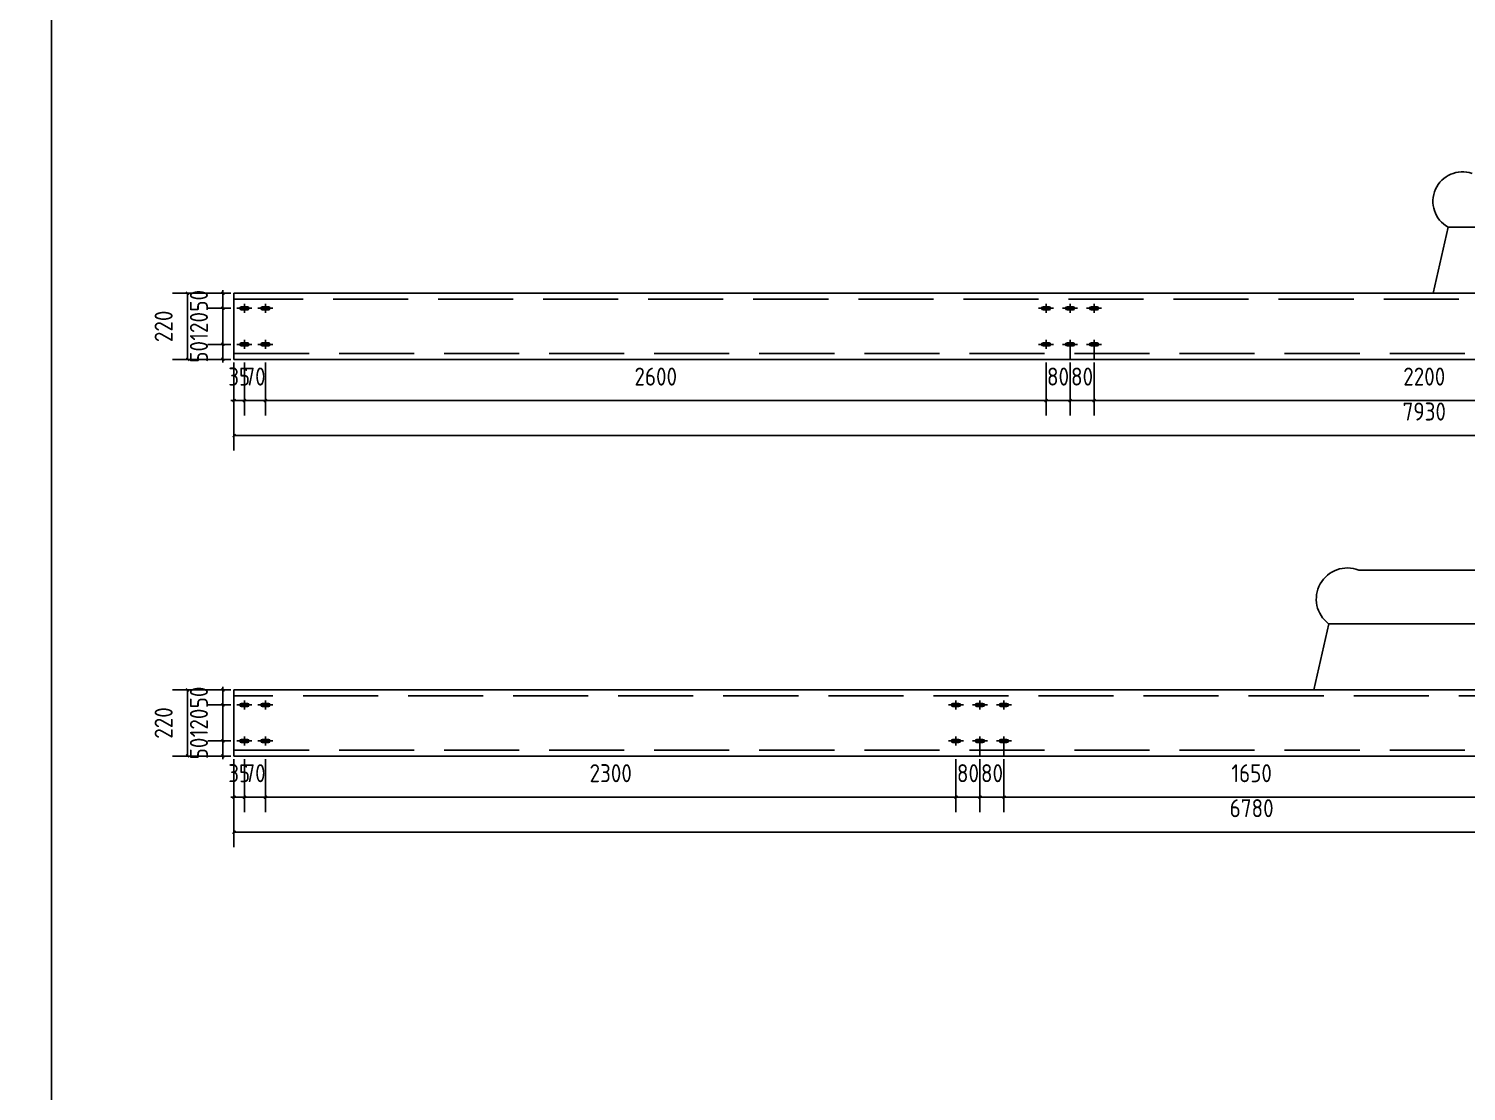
# Model space of a CAD drawing. Extents: x 533809 to 747315, y -17138 to 180511.
# Drawn here: x 640314 to 645102, y 70055 to 73592 of the extents above; entities that cross this region are included whole.
import ezdxf

# ---------------------------------------------------------------- set-up
doc = ezdxf.new("R2010")
doc.units = 0
doc.header["$LTSCALE"] = 1000
doc.header["$MEASUREMENT"] = 0
doc.linetypes.add('DASH', pattern=[0.35, 0.25, -0.1])
doc.layers.add('AXIS', color=3, linetype='Continuous')
doc.styles.get("Standard").update_dxf_attribs({"font": 'gbenor.shx', "bigfont": 'gbcbig.shx'})
doc.dimstyles.get("Standard").update_dxf_attribs({"dimscale": 100, "dimtxt": 3.5, "dimasz": 1, "dimexe": 2.5, "dimexo": 3, "dimgap": 1.5, "dimtad": 1, "dimdec": 0, "dimzin": 0, "dimdsep": 46, "dimtxsty": 'Standard', "dimblk": 'ARCHTICK', "dimcen": 0.09, "dimadec": 0, "dimazin": 0, "dimtfac": 1, "dimtdec": 0, "dimtix": 1, "dimtmove": 2, "dimatfit": 3, "dimfxl": 1, "dimtolj": 1, "dimtzin": 0, "dimarcsym": 0})

# ---------------------------------------------------------------- blocks, each defined once
blk = doc.blocks.new('_ArchTick')
at = {"color": 0, "linetype": 'ByBlock', "const_width": 0.4}
blk.add_lwpolyline([(-0.5, -0.5), (0.5, 0.5)], dxfattribs=at)
blk = doc.blocks.new('*D1605')
at = {"layer": 'AXIS', "color": 3, "lineweight": -2}
for p, q in [((640987.3, 72711.3), (640910.5, 72711.3)), ((640960.5, 72711.3), (640960.5, 72721.3)), ((640960.5, 72711.3), (640960.5, 72661.3)), ((640987.3, 72661.3), (640910.5, 72661.3)), ((640960.5, 72661.3), (640960.5, 72651.3))]:
    blk.add_line(p, q, dxfattribs=at)
at = {"layer": 'Defpoints', "color": 0}
for p in [(640997.3, 72711.3), (640960.5, 72661.3), (640997.3, 72661.3)]:
    blk.add_point(p, dxfattribs=at)
at = {"layer": 'AXIS', "color": 3, "lineweight": -2, "xscale": 10, "yscale": 10, "zscale": 10}
for p, rotation in [((640960.5, 72711.3), 270), ((640960.5, 72661.3), 90)]:
    blk.add_blockref('_ArchTick', p, dxfattribs=dict(at, rotation=rotation))
at = {"layer": 'AXIS', "color": 0, "insert": (640880.5, 72686.3), "char_height": 60, "attachment_point": 5, "rotation": 90}
blk.add_mtext('\\A1;50', dxfattribs=at)
blk = doc.blocks.new('*D1596')
at = {"layer": 'AXIS', "color": 3, "lineweight": -2}
for p, q in [((640987.3, 72661.3), (640910.5, 72661.3)), ((640960.5, 72661.3), (640960.5, 72671.3)), ((640960.5, 72661.3), (640960.5, 72541.3)), ((640987.3, 72541.3), (640910.5, 72541.3)), ((640960.5, 72541.3), (640960.5, 72531.3))]:
    blk.add_line(p, q, dxfattribs=at)
at = {"layer": 'Defpoints', "color": 0}
for p in [(640997.3, 72661.3), (640960.5, 72541.3), (640997.3, 72541.3)]:
    blk.add_point(p, dxfattribs=at)
at = {"layer": 'AXIS', "color": 3, "lineweight": -2, "xscale": 10, "yscale": 10, "zscale": 10}
for p, rotation in [((640960.5, 72661.3), 270), ((640960.5, 72541.3), 90)]:
    blk.add_blockref('_ArchTick', p, dxfattribs=dict(at, rotation=rotation))
at = {"layer": 'AXIS', "color": 0, "insert": (640880.5, 72601.3), "char_height": 60, "attachment_point": 5, "rotation": 90}
blk.add_mtext('\\A1;120', dxfattribs=at)
blk = doc.blocks.new('*D1606')
at = {"layer": 'AXIS', "color": 3, "lineweight": -2}
for p, q in [((640960.5, 72541.3), (640960.5, 72551.3)), ((640987.3, 72541.3), (640910.5, 72541.3)), ((640960.5, 72541.3), (640960.5, 72491.3)), ((640987.3, 72491.3), (640910.5, 72491.3)), ((640960.5, 72491.3), (640960.5, 72481.3))]:
    blk.add_line(p, q, dxfattribs=at)
at = {"layer": 'Defpoints', "color": 0}
for p in [(640997.3, 72541.3), (640960.5, 72491.3), (640997.3, 72491.3)]:
    blk.add_point(p, dxfattribs=at)
at = {"layer": 'AXIS', "color": 3, "lineweight": -2, "xscale": 10, "yscale": 10, "zscale": 10}
for p, rotation in [((640960.5, 72541.3), 270), ((640960.5, 72491.3), 90)]:
    blk.add_blockref('_ArchTick', p, dxfattribs=dict(at, rotation=rotation))
at = {"layer": 'AXIS', "color": 0, "insert": (640880.5, 72516.3), "char_height": 60, "attachment_point": 5, "rotation": 90}
blk.add_mtext('\\A1;50', dxfattribs=at)
blk = doc.blocks.new('*D1597')
at = {"layer": 'AXIS', "color": 3, "lineweight": -2}
for p, q in [((640997.3, 72481.3), (640997.3, 72304.1)), ((641032.3, 72481.3), (641032.3, 72304.1)), ((640997.3, 72354.1), (640987.3, 72354.1)), ((640997.3, 72354.1), (641032.3, 72354.1)), ((641032.3, 72354.1), (641042.3, 72354.1))]:
    blk.add_line(p, q, dxfattribs=at)
at = {"layer": 'Defpoints', "color": 0}
for p in [(640997.3, 72491.3), (641032.3, 72491.3), (641032.3, 72354.1)]:
    blk.add_point(p, dxfattribs=at)
at = {"layer": 'AXIS', "color": 3, "lineweight": -2, "xscale": 10, "yscale": 10, "zscale": 10}
blk.add_blockref('_ArchTick', (640997.3, 72354.1), dxfattribs=at)
at = {"layer": 'AXIS', "color": 3, "lineweight": -2, "xscale": 10, "yscale": 10, "zscale": 10, "rotation": 180}
blk.add_blockref('_ArchTick', (641032.3, 72354.1), dxfattribs=at)
at = {"layer": 'AXIS', "color": 0, "insert": (641014.8, 72434.1), "char_height": 60, "attachment_point": 5}
blk.add_mtext('\\A1;35', dxfattribs=at)
blk = doc.blocks.new('*D1598')
at = {"layer": 'AXIS', "color": 3, "lineweight": -2}
for p, q in [((641032.3, 72481.3), (641032.3, 72304.1)), ((641102.3, 72481.3), (641102.3, 72304.1)), ((641032.3, 72354.1), (641022.3, 72354.1)), ((641032.3, 72354.1), (641102.3, 72354.1)), ((641102.3, 72354.1), (641112.3, 72354.1))]:
    blk.add_line(p, q, dxfattribs=at)
at = {"layer": 'Defpoints', "color": 0}
for p in [(641032.3, 72491.3), (641102.3, 72491.3), (641102.3, 72354.1)]:
    blk.add_point(p, dxfattribs=at)
at = {"layer": 'AXIS', "color": 3, "lineweight": -2, "xscale": 10, "yscale": 10, "zscale": 10}
blk.add_blockref('_ArchTick', (641032.3, 72354.1), dxfattribs=at)
at = {"layer": 'AXIS', "color": 3, "lineweight": -2, "xscale": 10, "yscale": 10, "zscale": 10, "rotation": 180}
blk.add_blockref('_ArchTick', (641102.3, 72354.1), dxfattribs=at)
at = {"layer": 'AXIS', "color": 0, "insert": (641067.3, 72434.1), "char_height": 60, "attachment_point": 5}
blk.add_mtext('\\A1;70', dxfattribs=at)
blk = doc.blocks.new('*D1599')
at = {"layer": 'AXIS', "color": 3, "lineweight": -2}
for p, q in [((641102.3, 72481.3), (641102.3, 72304.1)), ((643702.3, 72481.3), (643702.3, 72304.1)), ((641102.3, 72354.1), (643702.3, 72354.1))]:
    blk.add_line(p, q, dxfattribs=at)
at = {"layer": 'Defpoints', "color": 0}
for p in [(641102.3, 72491.3), (643702.3, 72491.3), (643702.3, 72354.1)]:
    blk.add_point(p, dxfattribs=at)
at = {"layer": 'AXIS', "color": 3, "lineweight": -2, "xscale": 10, "yscale": 10, "zscale": 10, "rotation": 180}
blk.add_blockref('_ArchTick', (641102.3, 72354.1), dxfattribs=at)
at = {"layer": 'AXIS', "color": 3, "lineweight": -2, "xscale": 10, "yscale": 10, "zscale": 10}
blk.add_blockref('_ArchTick', (643702.3, 72354.1), dxfattribs=at)
at = {"layer": 'AXIS', "color": 0, "insert": (642402.3, 72434.1), "char_height": 60, "attachment_point": 5}
blk.add_mtext('\\A1;2600', dxfattribs=at)
blk = doc.blocks.new('*D1600')
at = {"layer": 'AXIS', "color": 3, "lineweight": -2}
for p, q in [((643702.3, 72481.3), (643702.3, 72304.1)), ((643782.3, 72481.3), (643782.3, 72304.1)), ((643702.3, 72354.1), (643692.3, 72354.1)), ((643702.3, 72354.1), (643782.3, 72354.1)), ((643782.3, 72354.1), (643792.3, 72354.1))]:
    blk.add_line(p, q, dxfattribs=at)
at = {"layer": 'Defpoints', "color": 0}
for p in [(643702.3, 72491.3), (643782.3, 72491.3), (643782.3, 72354.1)]:
    blk.add_point(p, dxfattribs=at)
at = {"layer": 'AXIS', "color": 3, "lineweight": -2, "xscale": 10, "yscale": 10, "zscale": 10}
blk.add_blockref('_ArchTick', (643702.3, 72354.1), dxfattribs=at)
at = {"layer": 'AXIS', "color": 3, "lineweight": -2, "xscale": 10, "yscale": 10, "zscale": 10, "rotation": 180}
blk.add_blockref('_ArchTick', (643782.3, 72354.1), dxfattribs=at)
at = {"layer": 'AXIS', "color": 0, "insert": (643742.3, 72434.1), "char_height": 60, "attachment_point": 5}
blk.add_mtext('\\A1;80', dxfattribs=at)
blk = doc.blocks.new('*D1601')
at = {"layer": 'AXIS', "color": 3, "lineweight": -2}
for p, q in [((643862.3, 72481.3), (643862.3, 72304.1)), ((646062.3, 72481.3), (646062.3, 72304.1)), ((643862.3, 72354.1), (646062.3, 72354.1))]:
    blk.add_line(p, q, dxfattribs=at)
at = {"layer": 'Defpoints', "color": 0}
for p in [(643862.3, 72491.3), (646062.3, 72491.3), (646062.3, 72354.1)]:
    blk.add_point(p, dxfattribs=at)
at = {"layer": 'AXIS', "color": 3, "lineweight": -2, "xscale": 10, "yscale": 10, "zscale": 10, "rotation": 180}
blk.add_blockref('_ArchTick', (643862.3, 72354.1), dxfattribs=at)
at = {"layer": 'AXIS', "color": 3, "lineweight": -2, "xscale": 10, "yscale": 10, "zscale": 10}
blk.add_blockref('_ArchTick', (646062.3, 72354.1), dxfattribs=at)
at = {"layer": 'AXIS', "color": 0, "insert": (644962.3, 72434.1), "char_height": 60, "attachment_point": 5}
blk.add_mtext('\\A1;2200', dxfattribs=at)
blk = doc.blocks.new('*D1608')
at = {"layer": 'AXIS', "color": 3, "lineweight": -2}
for p, q in [((640987.3, 72711.3), (640793, 72711.3)), ((640843, 72491.3), (640843, 72711.3)), ((640987.3, 72491.3), (640793, 72491.3))]:
    blk.add_line(p, q, dxfattribs=at)
at = {"layer": 'Defpoints', "color": 0}
for p in [(640843, 72711.3), (640997.3, 72711.3), (640997.3, 72491.3)]:
    blk.add_point(p, dxfattribs=at)
at = {"layer": 'AXIS', "color": 3, "lineweight": -2, "xscale": 10, "yscale": 10, "zscale": 10}
for p, rotation in [((640843, 72711.3), 90), ((640843, 72491.3), 270)]:
    blk.add_blockref('_ArchTick', p, dxfattribs=dict(at, rotation=rotation))
at = {"layer": 'AXIS', "color": 0, "insert": (640763, 72601.3), "char_height": 60, "attachment_point": 5, "rotation": 90}
blk.add_mtext('\\A1;220', dxfattribs=at)
blk = doc.blocks.new('*D1609')
at = {"layer": 'AXIS', "color": 3, "lineweight": -2}
for p, q in [((640997.3, 72481.3), (640997.3, 72187.6)), ((648927.3, 72481.3), (648927.3, 72187.6)), ((640997.3, 72237.6), (648927.3, 72237.6))]:
    blk.add_line(p, q, dxfattribs=at)
at = {"layer": 'Defpoints', "color": 0}
for p in [(640997.3, 72491.3), (648927.3, 72491.3), (648927.3, 72237.6)]:
    blk.add_point(p, dxfattribs=at)
at = {"layer": 'AXIS', "color": 3, "lineweight": -2, "xscale": 10, "yscale": 10, "zscale": 10, "rotation": 180}
blk.add_blockref('_ArchTick', (640997.3, 72237.6), dxfattribs=at)
at = {"layer": 'AXIS', "color": 3, "lineweight": -2, "xscale": 10, "yscale": 10, "zscale": 10}
blk.add_blockref('_ArchTick', (648927.3, 72237.6), dxfattribs=at)
at = {"layer": 'AXIS', "color": 0, "insert": (644962.3, 72317.6), "char_height": 60, "attachment_point": 5}
blk.add_mtext('\\A1;7930', dxfattribs=at)
blk = doc.blocks.new('*D1633')
at = {"layer": 'AXIS', "color": 3, "lineweight": -2}
for p, q in [((640960.5, 71390.7), (640960.5, 71400.7)), ((640987.3, 71390.7), (640910.5, 71390.7)), ((640960.5, 71390.7), (640960.5, 71340.7)), ((640987.3, 71340.7), (640910.5, 71340.7)), ((640960.5, 71340.7), (640960.5, 71330.7))]:
    blk.add_line(p, q, dxfattribs=at)
at = {"layer": 'Defpoints', "color": 0}
for p in [(640997.3, 71390.7), (640960.5, 71340.7), (640997.3, 71340.7)]:
    blk.add_point(p, dxfattribs=at)
at = {"layer": 'AXIS', "color": 3, "lineweight": -2, "xscale": 10, "yscale": 10, "zscale": 10}
for p, rotation in [((640960.5, 71390.7), 270), ((640960.5, 71340.7), 90)]:
    blk.add_blockref('_ArchTick', p, dxfattribs=dict(at, rotation=rotation))
at = {"layer": 'AXIS', "color": 0, "insert": (640880.5, 71365.7), "char_height": 60, "attachment_point": 5, "rotation": 90}
blk.add_mtext('\\A1;50', dxfattribs=at)
blk = doc.blocks.new('*D1624')
at = {"layer": 'AXIS', "color": 3, "lineweight": -2}
for p, q in [((640960.5, 71340.7), (640960.5, 71350.7)), ((640987.3, 71340.7), (640910.5, 71340.7)), ((640960.5, 71340.7), (640960.5, 71220.7)), ((640987.3, 71220.7), (640910.5, 71220.7)), ((640960.5, 71220.7), (640960.5, 71210.7))]:
    blk.add_line(p, q, dxfattribs=at)
at = {"layer": 'Defpoints', "color": 0}
for p in [(640997.3, 71340.7), (640960.5, 71220.7), (640997.3, 71220.7)]:
    blk.add_point(p, dxfattribs=at)
at = {"layer": 'AXIS', "color": 3, "lineweight": -2, "xscale": 10, "yscale": 10, "zscale": 10}
for p, rotation in [((640960.5, 71340.7), 270), ((640960.5, 71220.7), 90)]:
    blk.add_blockref('_ArchTick', p, dxfattribs=dict(at, rotation=rotation))
at = {"layer": 'AXIS', "color": 0, "insert": (640880.5, 71280.7), "char_height": 60, "attachment_point": 5, "rotation": 90}
blk.add_mtext('\\A1;120', dxfattribs=at)
blk = doc.blocks.new('*D1634')
at = {"layer": 'AXIS', "color": 3, "lineweight": -2}
for p, q in [((640987.3, 71220.7), (640910.5, 71220.7)), ((640960.5, 71220.7), (640960.5, 71230.7)), ((640960.5, 71220.7), (640960.5, 71170.7)), ((640987.3, 71170.7), (640910.5, 71170.7)), ((640960.5, 71170.7), (640960.5, 71160.7))]:
    blk.add_line(p, q, dxfattribs=at)
at = {"layer": 'Defpoints', "color": 0}
for p in [(640997.3, 71220.7), (640960.5, 71170.7), (640997.3, 71170.7)]:
    blk.add_point(p, dxfattribs=at)
at = {"layer": 'AXIS', "color": 3, "lineweight": -2, "xscale": 10, "yscale": 10, "zscale": 10}
for p, rotation in [((640960.5, 71220.7), 270), ((640960.5, 71170.7), 90)]:
    blk.add_blockref('_ArchTick', p, dxfattribs=dict(at, rotation=rotation))
at = {"layer": 'AXIS', "color": 0, "insert": (640880.5, 71195.7), "char_height": 60, "attachment_point": 5, "rotation": 90}
blk.add_mtext('\\A1;50', dxfattribs=at)
blk = doc.blocks.new('*D1625')
at = {"layer": 'AXIS', "color": 3, "lineweight": -2}
for p, q in [((640997.3, 71160.7), (640997.3, 70983.5)), ((641032.3, 71160.7), (641032.3, 70983.5)), ((640997.3, 71033.5), (640987.3, 71033.5)), ((640997.3, 71033.5), (641032.3, 71033.5)), ((641032.3, 71033.5), (641042.3, 71033.5))]:
    blk.add_line(p, q, dxfattribs=at)
at = {"layer": 'Defpoints', "color": 0}
for p in [(640997.3, 71170.7), (641032.3, 71170.7), (641032.3, 71033.5)]:
    blk.add_point(p, dxfattribs=at)
at = {"layer": 'AXIS', "color": 3, "lineweight": -2, "xscale": 10, "yscale": 10, "zscale": 10}
blk.add_blockref('_ArchTick', (640997.3, 71033.5), dxfattribs=at)
at = {"layer": 'AXIS', "color": 3, "lineweight": -2, "xscale": 10, "yscale": 10, "zscale": 10, "rotation": 180}
blk.add_blockref('_ArchTick', (641032.3, 71033.5), dxfattribs=at)
at = {"layer": 'AXIS', "color": 0, "insert": (641014.8, 71113.5), "char_height": 60, "attachment_point": 5}
blk.add_mtext('\\A1;35', dxfattribs=at)
blk = doc.blocks.new('*D1626')
at = {"layer": 'AXIS', "color": 3, "lineweight": -2}
for p, q in [((641032.3, 71160.7), (641032.3, 70983.5)), ((641102.3, 71160.7), (641102.3, 70983.5)), ((641032.3, 71033.5), (641022.3, 71033.5)), ((641032.3, 71033.5), (641102.3, 71033.5)), ((641102.3, 71033.5), (641112.3, 71033.5))]:
    blk.add_line(p, q, dxfattribs=at)
at = {"layer": 'Defpoints', "color": 0}
for p in [(641032.3, 71170.7), (641102.3, 71170.7), (641102.3, 71033.5)]:
    blk.add_point(p, dxfattribs=at)
at = {"layer": 'AXIS', "color": 3, "lineweight": -2, "xscale": 10, "yscale": 10, "zscale": 10}
blk.add_blockref('_ArchTick', (641032.3, 71033.5), dxfattribs=at)
at = {"layer": 'AXIS', "color": 3, "lineweight": -2, "xscale": 10, "yscale": 10, "zscale": 10, "rotation": 180}
blk.add_blockref('_ArchTick', (641102.3, 71033.5), dxfattribs=at)
at = {"layer": 'AXIS', "color": 0, "insert": (641067.3, 71113.5), "char_height": 60, "attachment_point": 5}
blk.add_mtext('\\A1;70', dxfattribs=at)
blk = doc.blocks.new('*D1627')
at = {"layer": 'AXIS', "color": 3, "lineweight": -2}
for p, q in [((641102.3, 71160.7), (641102.3, 70983.5)), ((643402.3, 71160.7), (643402.3, 70983.5)), ((641102.3, 71033.5), (643402.3, 71033.5))]:
    blk.add_line(p, q, dxfattribs=at)
at = {"layer": 'Defpoints', "color": 0}
for p in [(641102.3, 71170.7), (643402.3, 71170.7), (643402.3, 71033.5)]:
    blk.add_point(p, dxfattribs=at)
at = {"layer": 'AXIS', "color": 3, "lineweight": -2, "xscale": 10, "yscale": 10, "zscale": 10, "rotation": 180}
blk.add_blockref('_ArchTick', (641102.3, 71033.5), dxfattribs=at)
at = {"layer": 'AXIS', "color": 3, "lineweight": -2, "xscale": 10, "yscale": 10, "zscale": 10}
blk.add_blockref('_ArchTick', (643402.3, 71033.5), dxfattribs=at)
at = {"layer": 'AXIS', "color": 0, "insert": (642252.3, 71113.5), "char_height": 60, "attachment_point": 5}
blk.add_mtext('\\A1;2300', dxfattribs=at)
blk = doc.blocks.new('*D1628')
at = {"layer": 'AXIS', "color": 3, "lineweight": -2}
for p, q in [((643402.3, 71160.7), (643402.3, 70983.5)), ((643482.3, 71160.7), (643482.3, 70983.5)), ((643402.3, 71033.5), (643392.3, 71033.5)), ((643402.3, 71033.5), (643482.3, 71033.5)), ((643482.3, 71033.5), (643492.3, 71033.5))]:
    blk.add_line(p, q, dxfattribs=at)
at = {"layer": 'Defpoints', "color": 0}
for p in [(643402.3, 71170.7), (643482.3, 71170.7), (643482.3, 71033.5)]:
    blk.add_point(p, dxfattribs=at)
at = {"layer": 'AXIS', "color": 3, "lineweight": -2, "xscale": 10, "yscale": 10, "zscale": 10}
blk.add_blockref('_ArchTick', (643402.3, 71033.5), dxfattribs=at)
at = {"layer": 'AXIS', "color": 3, "lineweight": -2, "xscale": 10, "yscale": 10, "zscale": 10, "rotation": 180}
blk.add_blockref('_ArchTick', (643482.3, 71033.5), dxfattribs=at)
at = {"layer": 'AXIS', "color": 0, "insert": (643442.3, 71113.5), "char_height": 60, "attachment_point": 5}
blk.add_mtext('\\A1;80', dxfattribs=at)
blk = doc.blocks.new('*D1629')
at = {"layer": 'AXIS', "color": 3, "lineweight": -2}
for p, q in [((643562.3, 71160.7), (643562.3, 70983.5)), ((645212.3, 71160.7), (645212.3, 70983.5)), ((643562.3, 71033.5), (645212.3, 71033.5))]:
    blk.add_line(p, q, dxfattribs=at)
at = {"layer": 'Defpoints', "color": 0}
for p in [(643562.3, 71170.7), (645212.3, 71170.7), (645212.3, 71033.5)]:
    blk.add_point(p, dxfattribs=at)
at = {"layer": 'AXIS', "color": 3, "lineweight": -2, "xscale": 10, "yscale": 10, "zscale": 10, "rotation": 180}
blk.add_blockref('_ArchTick', (643562.3, 71033.5), dxfattribs=at)
at = {"layer": 'AXIS', "color": 3, "lineweight": -2, "xscale": 10, "yscale": 10, "zscale": 10}
blk.add_blockref('_ArchTick', (645212.3, 71033.5), dxfattribs=at)
at = {"layer": 'AXIS', "color": 0, "insert": (644387.3, 71113.5), "char_height": 60, "attachment_point": 5}
blk.add_mtext('\\A1;1650', dxfattribs=at)
blk = doc.blocks.new('*D1636')
at = {"layer": 'AXIS', "color": 3, "lineweight": -2}
for p, q in [((640987.3, 71390.7), (640793, 71390.7)), ((640843, 71170.7), (640843, 71390.7)), ((640987.3, 71170.7), (640793, 71170.7))]:
    blk.add_line(p, q, dxfattribs=at)
at = {"layer": 'Defpoints', "color": 0}
for p in [(640843, 71390.7), (640997.3, 71390.7), (640997.3, 71170.7)]:
    blk.add_point(p, dxfattribs=at)
at = {"layer": 'AXIS', "color": 3, "lineweight": -2, "xscale": 10, "yscale": 10, "zscale": 10}
for p, rotation in [((640843, 71390.7), 90), ((640843, 71170.7), 270)]:
    blk.add_blockref('_ArchTick', p, dxfattribs=dict(at, rotation=rotation))
at = {"layer": 'AXIS', "color": 0, "insert": (640763, 71280.7), "char_height": 60, "attachment_point": 5, "rotation": 90}
blk.add_mtext('\\A1;220', dxfattribs=at)
blk = doc.blocks.new('*D1637')
at = {"layer": 'AXIS', "color": 3, "lineweight": -2}
for p, q in [((640997.3, 71160.7), (640997.3, 70867)), ((647777.3, 71160.7), (647777.3, 70867)), ((640997.3, 70917), (647777.3, 70917))]:
    blk.add_line(p, q, dxfattribs=at)
at = {"layer": 'Defpoints', "color": 0}
for p in [(640997.3, 71170.7), (647777.3, 71170.7), (647777.3, 70917)]:
    blk.add_point(p, dxfattribs=at)
at = {"layer": 'AXIS', "color": 3, "lineweight": -2, "xscale": 10, "yscale": 10, "zscale": 10, "rotation": 180}
blk.add_blockref('_ArchTick', (640997.3, 70917), dxfattribs=at)
at = {"layer": 'AXIS', "color": 3, "lineweight": -2, "xscale": 10, "yscale": 10, "zscale": 10}
blk.add_blockref('_ArchTick', (647777.3, 70917), dxfattribs=at)
at = {"layer": 'AXIS', "color": 0, "insert": (644387.3, 70997), "char_height": 60, "attachment_point": 5}
blk.add_mtext('\\A1;6780', dxfattribs=at)
blk = doc.blocks.new('*D1673')
at = {"layer": 'AXIS', "color": 3, "lineweight": -2}
for p, q in [((643482.3, 71160.7), (643482.3, 70983.5)), ((643562.3, 71160.7), (643562.3, 70983.5)), ((643482.3, 71033.5), (643472.3, 71033.5)), ((643482.3, 71033.5), (643562.3, 71033.5)), ((643562.3, 71033.5), (643572.3, 71033.5))]:
    blk.add_line(p, q, dxfattribs=at)
at = {"layer": 'Defpoints', "color": 0}
for p in [(643482.3, 71170.7), (643562.3, 71170.7), (643562.3, 71033.5)]:
    blk.add_point(p, dxfattribs=at)
at = {"layer": 'AXIS', "color": 3, "lineweight": -2, "xscale": 10, "yscale": 10, "zscale": 10}
blk.add_blockref('_ArchTick', (643482.3, 71033.5), dxfattribs=at)
at = {"layer": 'AXIS', "color": 3, "lineweight": -2, "xscale": 10, "yscale": 10, "zscale": 10, "rotation": 180}
blk.add_blockref('_ArchTick', (643562.3, 71033.5), dxfattribs=at)
at = {"layer": 'AXIS', "color": 0, "insert": (643522.3, 71113.5), "char_height": 60, "attachment_point": 5}
blk.add_mtext('\\A1;80', dxfattribs=at)
blk = doc.blocks.new('*D1676')
at = {"layer": 'AXIS', "color": 3, "lineweight": -2}
for p, q in [((643782.3, 72481.3), (643782.3, 72304.1)), ((643862.3, 72481.3), (643862.3, 72304.1)), ((643782.3, 72354.1), (643772.3, 72354.1)), ((643782.3, 72354.1), (643862.3, 72354.1)), ((643862.3, 72354.1), (643872.3, 72354.1))]:
    blk.add_line(p, q, dxfattribs=at)
at = {"layer": 'Defpoints', "color": 0}
for p in [(643782.3, 72491.3), (643862.3, 72491.3), (643862.3, 72354.1)]:
    blk.add_point(p, dxfattribs=at)
at = {"layer": 'AXIS', "color": 3, "lineweight": -2, "xscale": 10, "yscale": 10, "zscale": 10}
blk.add_blockref('_ArchTick', (643782.3, 72354.1), dxfattribs=at)
at = {"layer": 'AXIS', "color": 3, "lineweight": -2, "xscale": 10, "yscale": 10, "zscale": 10, "rotation": 180}
blk.add_blockref('_ArchTick', (643862.3, 72354.1), dxfattribs=at)
at = {"layer": 'AXIS', "color": 0, "insert": (643822.3, 72434.1), "char_height": 60, "attachment_point": 5}
blk.add_mtext('\\A1;80', dxfattribs=at)

msp = doc.modelspace()

# ---------------------------------------------------------------- linework, layer by layer
for p, q in [((645041.4, 72931.6), (644992.3, 72711.3)), ((640997.3, 72711.3), (640997.3, 72491.3)), ((648927.3, 72711.3), (640997.3, 72711.3)), ((641057.3, 72661.3), (641007.3, 72661.3)), ((641022.3, 72666.3), (641042.3, 72666.3)), ((641042.3, 72656.3), (641022.3, 72656.3)), ((641032.3, 72676.3), (641032.3, 72646.3)), ((641127.3, 72661.3), (641077.3, 72661.3)), ((641092.3, 72666.3), (641112.3, 72666.3)), ((641112.3, 72656.3), (641092.3, 72656.3)), ((641102.3, 72676.3), (641102.3, 72646.3)), ((643727.3, 72661.3), (643677.3, 72661.3)), ((643692.3, 72666.3), (643712.3, 72666.3)), ((643712.3, 72656.3), (643692.3, 72656.3)), ((643702.3, 72676.3), (643702.3, 72646.3)), ((643807.3, 72661.3), (643757.3, 72661.3)), ((643772.3, 72666.3), (643792.3, 72666.3)), ((643792.3, 72656.3), (643772.3, 72656.3)), ((643782.3, 72676.3), (643782.3, 72646.3)), ((643887.3, 72661.3), (643837.3, 72661.3)), ((643852.3, 72666.3), (643872.3, 72666.3)), ((643872.3, 72656.3), (643852.3, 72656.3)), ((643862.3, 72676.3), (643862.3, 72646.3)), ((641022.3, 72546.3), (641042.3, 72546.3)), ((641032.3, 72556.3), (641032.3, 72526.3)), ((641092.3, 72546.3), (641112.3, 72546.3)), ((641102.3, 72556.3), (641102.3, 72526.3)), ((643692.3, 72546.3), (643712.3, 72546.3)), ((643702.3, 72556.3), (643702.3, 72526.3)), ((643772.3, 72546.3), (643792.3, 72546.3)), ((643782.3, 72556.3), (643782.3, 72526.3)), ((643852.3, 72546.3), (643872.3, 72546.3)), ((643862.3, 72556.3), (643862.3, 72526.3)), ((641057.3, 72541.3), (641007.3, 72541.3)), ((641042.3, 72536.3), (641022.3, 72536.3)), ((641127.3, 72541.3), (641077.3, 72541.3)), ((641112.3, 72536.3), (641092.3, 72536.3)), ((643727.3, 72541.3), (643677.3, 72541.3)), ((643712.3, 72536.3), (643692.3, 72536.3)), ((643807.3, 72541.3), (643757.3, 72541.3)), ((643792.3, 72536.3), (643772.3, 72536.3)), ((643782.3, 72526.3), (643782.3, 72491.3)), ((643887.3, 72541.3), (643837.3, 72541.3)), ((643872.3, 72536.3), (643852.3, 72536.3)), ((643862.3, 72526.3), (643862.3, 72491.3)), ((640997.3, 72491.3), (648927.3, 72491.3)), ((644643.9, 71611), (644594.8, 71390.7)), ((640997.3, 71390.7), (640997.3, 71170.7)), ((647777.3, 71390.7), (640997.3, 71390.7)), ((641032.3, 71355.7), (641032.3, 71325.7)), ((641102.3, 71355.7), (641102.3, 71325.7)), ((643402.3, 71355.7), (643402.3, 71325.7)), ((643482.3, 71355.7), (643482.3, 71325.7)), ((643562.3, 71355.7), (643562.3, 71325.7)), ((641057.3, 71340.7), (641007.3, 71340.7)), ((641022.3, 71345.7), (641042.3, 71345.7)), ((641042.3, 71335.7), (641022.3, 71335.7)), ((641127.3, 71340.7), (641077.3, 71340.7)), ((641092.3, 71345.7), (641112.3, 71345.7)), ((641112.3, 71335.7), (641092.3, 71335.7)), ((643427.3, 71340.7), (643377.3, 71340.7)), ((643392.3, 71345.7), (643412.3, 71345.7)), ((643412.3, 71335.7), (643392.3, 71335.7)), ((643507.3, 71340.7), (643457.3, 71340.7)), ((643472.3, 71345.7), (643492.3, 71345.7)), ((643492.3, 71335.7), (643472.3, 71335.7)), ((643587.3, 71340.7), (643537.3, 71340.7)), ((643552.3, 71345.7), (643572.3, 71345.7)), ((643572.3, 71335.7), (643552.3, 71335.7)), ((641057.3, 71220.7), (641007.3, 71220.7)), ((641022.3, 71225.7), (641042.3, 71225.7)), ((641042.3, 71215.7), (641022.3, 71215.7)), ((641032.3, 71235.7), (641032.3, 71205.7)), ((641127.3, 71220.7), (641077.3, 71220.7)), ((641092.3, 71225.7), (641112.3, 71225.7)), ((641112.3, 71215.7), (641092.3, 71215.7)), ((641102.3, 71235.7), (641102.3, 71205.7)), ((643427.3, 71220.7), (643377.3, 71220.7)), ((643392.3, 71225.7), (643412.3, 71225.7)), ((643412.3, 71215.7), (643392.3, 71215.7)), ((643402.3, 71235.7), (643402.3, 71205.7)), ((643507.3, 71220.7), (643457.3, 71220.7)), ((643472.3, 71225.7), (643492.3, 71225.7)), ((643492.3, 71215.7), (643472.3, 71215.7)), ((643482.3, 71235.7), (643482.3, 71205.7)), ((643482.3, 71205.7), (643482.3, 71170.7)), ((643587.3, 71220.7), (643537.3, 71220.7)), ((643552.3, 71225.7), (643572.3, 71225.7)), ((643572.3, 71215.7), (643552.3, 71215.7)), ((643562.3, 71235.7), (643562.3, 71205.7)), ((643562.3, 71205.7), (643562.3, 71170.7)), ((640997.3, 71170.7), (647777.3, 71170.7))]:
    msp.add_line(p, q)
at = {"linetype": 'DASH'}
for p, q in [((648927.3, 72691.3), (640997.3, 72691.3)), ((640997.3, 72511.3), (648927.3, 72511.3)), ((647777.3, 71370.7), (640997.3, 71370.7)), ((640997.3, 71190.7), (647777.3, 71190.7))]:
    msp.add_line(p, q, dxfattribs=at)
for points in [[(595839.1, 45862.3), (640389.1, 45862.3), (640389.1, 77362.3), (595839.1, 77362.3)], [(640389.1, 77362.3), (650784.1, 77362.3), (650784.1, 70012.3), (640389.1, 70012.3)]]:
    msp.add_lwpolyline(points, close=True)
for points in [[(646643.3, 72931.6), (645041.4, 72931.6)], [(644743.9, 71789.8), (646345.8, 71789.8)], [(646245.8, 71611), (644643.9, 71611)]]:
    msp.add_lwpolyline(points)
for centre, radius, start, end in [((645089.6, 73017.4), 98.3, 71.1119, 240.6654), ((641022.3, 72661.3), 5, 90, 270), ((641042.3, 72661.3), 5, 270, 90), ((641092.3, 72661.3), 5, 90, 270), ((641112.3, 72661.3), 5, 270, 90), ((643692.3, 72661.3), 5, 90, 270), ((643712.3, 72661.3), 5, 270, 90), ((643772.3, 72661.3), 5, 90, 270), ((643792.3, 72661.3), 5, 270, 90), ((643852.3, 72661.3), 5, 90, 270), ((643872.3, 72661.3), 5, 270, 90), ((641022.3, 72541.3), 5, 90, 270), ((641042.3, 72541.3), 5, 270, 90), ((641092.3, 72541.3), 5, 90, 270), ((641112.3, 72541.3), 5, 270, 90), ((643692.3, 72541.3), 5, 90, 270), ((643712.3, 72541.3), 5, 270, 90), ((643772.3, 72541.3), 5, 90, 270), ((643792.3, 72541.3), 5, 270, 90), ((643852.3, 72541.3), 5, 90, 270), ((643872.3, 72541.3), 5, 270, 90), ((644706.1, 71693.6), 103.4, 68.5521, 232.9983), ((641022.3, 71340.7), 5, 90, 270), ((641042.3, 71340.7), 5, 270, 90), ((641092.3, 71340.7), 5, 90, 270), ((641112.3, 71340.7), 5, 270, 90), ((643392.3, 71340.7), 5, 90, 270), ((643412.3, 71340.7), 5, 270, 90), ((643472.3, 71340.7), 5, 90, 270), ((643492.3, 71340.7), 5, 270, 90), ((643552.3, 71340.7), 5, 90, 270), ((643572.3, 71340.7), 5, 270, 90), ((641022.3, 71220.7), 5, 90, 270), ((641042.3, 71220.7), 5, 270, 90), ((641092.3, 71220.7), 5, 90, 270), ((641112.3, 71220.7), 5, 270, 90), ((643392.3, 71220.7), 5, 90, 270), ((643412.3, 71220.7), 5, 270, 90), ((643472.3, 71220.7), 5, 90, 270), ((643492.3, 71220.7), 5, 270, 90), ((643552.3, 71220.7), 5, 90, 270), ((643572.3, 71220.7), 5, 270, 90)]:
    msp.add_arc(centre, radius, start, end)

# ---------------------------------------------------------------- dimensions: what is measured, and where the dimension line sits
at = {"layer": 'AXIS', "color": 0}
for p1, p2, distance, picture, middle in [((640997.3, 72491.3), (640997.3, 72711.3), 154.3, '*D1608', (640763, 72601.3)), ((640997.3, 72491.3), (648927.3, 72491.3), -253.7, '*D1609', (644962.3, 72317.6)), ((640997.3, 71170.7), (640997.3, 71390.7), 154.3, '*D1636', (640763, 71280.7)), ((640997.3, 71170.7), (647777.3, 71170.7), -253.7, '*D1637', (644387.3, 70997))]:
    dim = msp.add_aligned_dim(p1=p1, p2=p2, distance=distance, dimstyle='Standard', override={"dimtxt": 0.6, "dimasz": 0.1, "dimexe": 0.5, "dimexo": 0.1, "dimgap": 0.5, "dimclrd": 3, "dimclre": 3}, dxfattribs=at)
    dim.commit()
    dim.dimension.update_dxf_attribs({"geometry": picture, "text_midpoint": middle})
for base, p1, p2, picture, middle in [((640960.5, 72661.3), (640997.3, 72711.3), (640997.3, 72661.3), '*D1605', (640880.5, 72686.3)), ((640960.5, 72541.3), (640997.3, 72661.3), (640997.3, 72541.3), '*D1596', (640880.5, 72601.3)), ((640960.5, 72491.3), (640997.3, 72541.3), (640997.3, 72491.3), '*D1606', (640880.5, 72516.3)), ((640960.5, 71340.7), (640997.3, 71390.7), (640997.3, 71340.7), '*D1633', (640880.5, 71365.7)), ((640960.5, 71220.7), (640997.3, 71340.7), (640997.3, 71220.7), '*D1624', (640880.5, 71280.7)), ((640960.5, 71170.7), (640997.3, 71220.7), (640997.3, 71170.7), '*D1634', (640880.5, 71195.7))]:
    dim = msp.add_linear_dim(base=base, p1=p1, p2=p2, angle=90, dimstyle='Standard', override={"dimtxt": 0.6, "dimasz": 0.1, "dimexe": 0.5, "dimexo": 0.1, "dimgap": 0.5, "dimclrd": 3, "dimclre": 3}, dxfattribs=at)
    dim.commit()
    dim.dimension.update_dxf_attribs({"geometry": picture, "text_midpoint": middle})
for base, p1, p2, picture, middle in [((641032.3, 72354.1), (640997.3, 72491.3), (641032.3, 72491.3), '*D1597', (641014.8, 72434.1)), ((641102.3, 72354.1), (641032.3, 72491.3), (641102.3, 72491.3), '*D1598', (641067.3, 72434.1)), ((643702.3, 72354.1), (641102.3, 72491.3), (643702.3, 72491.3), '*D1599', (642402.3, 72434.1)), ((643782.3, 72354.1), (643702.3, 72491.3), (643782.3, 72491.3), '*D1600', (643742.3, 72434.1)), ((643862.3, 72354.1), (643782.3, 72491.3), (643862.3, 72491.3), '*D1676', (643822.3, 72434.1)), ((646062.3, 72354.1), (643862.3, 72491.3), (646062.3, 72491.3), '*D1601', (644962.3, 72434.1)), ((641032.3, 71033.5), (640997.3, 71170.7), (641032.3, 71170.7), '*D1625', (641014.8, 71113.5)), ((641102.3, 71033.5), (641032.3, 71170.7), (641102.3, 71170.7), '*D1626', (641067.3, 71113.5)), ((643402.3, 71033.5), (641102.3, 71170.7), (643402.3, 71170.7), '*D1627', (642252.3, 71113.5)), ((643482.3, 71033.5), (643402.3, 71170.7), (643482.3, 71170.7), '*D1628', (643442.3, 71113.5)), ((643562.3, 71033.5), (643482.3, 71170.7), (643562.3, 71170.7), '*D1673', (643522.3, 71113.5)), ((645212.3, 71033.5), (643562.3, 71170.7), (645212.3, 71170.7), '*D1629', (644387.3, 71113.5))]:
    dim = msp.add_linear_dim(base=base, p1=p1, p2=p2, dimstyle='Standard', override={"dimtxt": 0.6, "dimasz": 0.1, "dimexe": 0.5, "dimexo": 0.1, "dimgap": 0.5, "dimclrd": 3, "dimclre": 3}, dxfattribs=at)
    dim.commit()
    dim.dimension.update_dxf_attribs({"geometry": picture, "text_midpoint": middle})

doc.saveas('drawing.dxf')
